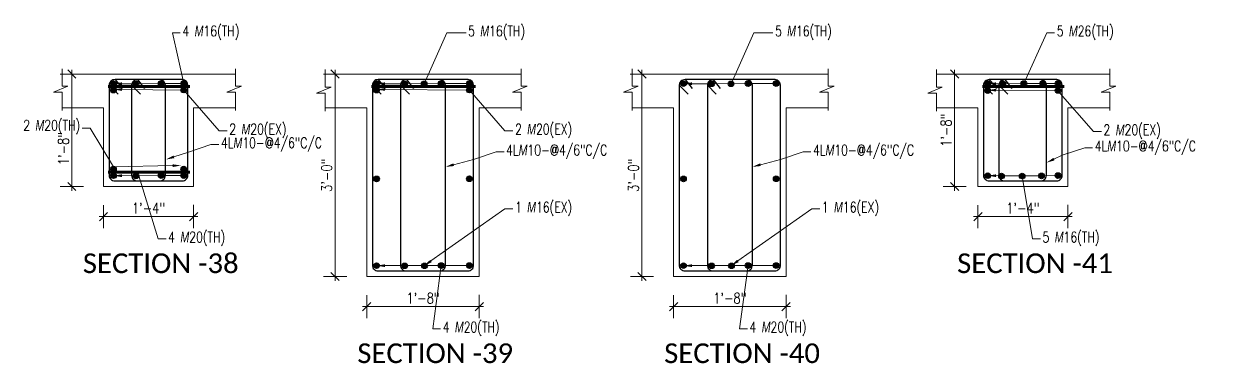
# Model space of a CAD drawing. Header units: inches. Extents: x 0 to 162649, y -36601 to -26324.
# Drawn here: x 157417.9 to 157628.6, y -36599.2 to -36538.8 of the extents above; entities that cross this region are included whole.
import ezdxf
from ezdxf import colors
from ezdxf.entities.mleader import LeaderData, LeaderLine
from ezdxf.math import Vec2, Vec3

# ---------------------------------------------------------------- set-up
doc = ezdxf.new("R2010")
doc.units = ezdxf.units.IN
doc.header["$MEASUREMENT"] = 0
for name, color, linetype, lineweight in [('Dim', 1, 'Continuous', 13), ('hatch', 252, 'Continuous', 0), ('OL_AR_Text', 140, 'Continuous', 5), ('Rein', 3, 'Continuous', 30), ('Stirrups', 191, 'Continuous', 25), ('TEXT', 7, 'Continuous', 9)]:
    doc.layers.add(name, color=color, linetype=linetype, lineweight=lineweight)
doc.styles.add('1-8 Annotative Text', font='calibri.ttf', dxfattribs={"height": 0.125})
doc.styles.add('DIM', font='simplex.shx', dxfattribs={"width": 0.75})
doc.styles.add('rmtext', font='romans.shx', dxfattribs={"width": 0.8})
doc.dimstyles.new('DIM-24', dxfattribs={"dimscale": 24, "dimtxt": 0.078125, "dimasz": 0.0625, "dimexe": 0.0625, "dimexo": 0.015625, "dimgap": 0.015625, "dimtad": 1, "dimdec": 1, "dimzin": 3, "dimdsep": 46, "dimlunit": 4, "dimtxsty": 'rmtext', "dimblk": 'OBLIQUE', "dimcen": 0.09375, "dimdle": 0.03125, "dimclrd": 1, "dimclre": 1, "dimclrt": 2, "dimadec": 0, "dimazin": 0, "dimtfac": 0.75, "dimtdec": 1, "dimtix": 1, "dimtmove": 0, "dimatfit": 3, "dimfxl": 0.0625, "dimfxlon": 1, "dimfrac": 1, "dimtolj": 1, "dimtzin": 0, "dimlwd": -1, "dimlwe": 5, "dimarcsym": 0})

# ---------------------------------------------------------------- blocks, each defined once
blk = doc.blocks.new('_Oblique')
for p, q in [((-0.49, -0.49), (0.49, 0.49)), ((0, -1.37), (0, 1.38))]:
    blk.add_line(p, q)
blk = doc.blocks.new('*D289')
at = {"layer": 'Defpoints', "color": 0, "transparency": 16777216}
for p in [(157432.08, -36567.75), (157448.08, -36567.75), (157448.08, -36573.1)]:
    blk.add_point(p, dxfattribs=at)
at = {"layer": 'Dim', "color": 1, "transparency": 16777216}
blk.add_line((157431.33, -36573.1), (157448.83, -36573.1), dxfattribs=at)
at = {"layer": 'Dim', "color": 1, "lineweight": 5, "transparency": 16777216}
for p, q in [((157432.08, -36571.6), (157432.08, -36574.6)), ((157448.08, -36571.6), (157448.08, -36574.6))]:
    blk.add_line(p, q, dxfattribs=at)
at = {"layer": 'Dim', "color": 1, "transparency": 16777216, "xscale": 1.5, "yscale": 1.5, "zscale": 1.5, "rotation": 180}
blk.add_blockref('_Oblique', (157432.08, -36573.1), dxfattribs=at)
at = {"layer": 'Dim', "color": 1, "transparency": 16777216, "xscale": 1.5, "yscale": 1.5, "zscale": 1.5}
blk.add_blockref('_Oblique', (157448.08, -36573.1), dxfattribs=at)
at = {"layer": 'Dim', "color": 2, "transparency": 16777216, "insert": (157440.08, -36571.61), "char_height": 1.875, "attachment_point": 5, "style": 'rmtext'}
blk.add_mtext('\\A1;1\'-4"', dxfattribs=at)
blk = doc.blocks.new('*D290')
at = {"layer": 'Defpoints', "color": 0, "transparency": 16777216}
for p in [(157426.45, -36547.75), (157432.08, -36547.75), (157432.08, -36567.75)]:
    blk.add_point(p, dxfattribs=at)
at = {"layer": 'Dim', "color": 1, "lineweight": 5, "transparency": 16777216}
for p, q in [((157427.95, -36547.75), (157424.95, -36547.75)), ((157427.95, -36567.75), (157424.95, -36567.75))]:
    blk.add_line(p, q, dxfattribs=at)
at = {"layer": 'Dim', "color": 1, "transparency": 16777216}
blk.add_line((157426.45, -36568.5), (157426.45, -36547), dxfattribs=at)
at = {"layer": 'Dim', "color": 1, "transparency": 16777216, "xscale": 1.5, "yscale": 1.5, "zscale": 1.5}
for p, rotation in [((157426.45, -36547.75), 90), ((157426.45, -36567.75), 270)]:
    blk.add_blockref('_Oblique', p, dxfattribs=dict(at, rotation=rotation))
at = {"layer": 'Dim', "color": 2, "transparency": 16777216, "insert": (157424.96, -36561.01), "char_height": 1.875, "attachment_point": 5, "rotation": 90, "style": 'rmtext'}
blk.add_mtext('\\A1;1\'-8"', dxfattribs=at)
blk = doc.blocks.new('*D468')
at = {"layer": 'Defpoints', "color": 0, "transparency": 16777216}
for p in [(157478.86, -36583.75), (157498.86, -36583.75), (157498.86, -36589.1)]:
    blk.add_point(p, dxfattribs=at)
at = {"layer": 'Dim', "color": 1, "lineweight": 5, "transparency": 16777216}
for p, q in [((157478.86, -36587.6), (157478.86, -36590.6)), ((157498.86, -36587.6), (157498.86, -36590.6))]:
    blk.add_line(p, q, dxfattribs=at)
at = {"layer": 'Dim', "color": 1, "transparency": 16777216}
blk.add_line((157478.11, -36589.1), (157499.61, -36589.1), dxfattribs=at)
at = {"layer": 'Dim', "color": 1, "transparency": 16777216, "xscale": 1.5, "yscale": 1.5, "zscale": 1.5, "rotation": 180}
blk.add_blockref('_Oblique', (157478.86, -36589.1), dxfattribs=at)
at = {"layer": 'Dim', "color": 1, "transparency": 16777216, "xscale": 1.5, "yscale": 1.5, "zscale": 1.5}
blk.add_blockref('_Oblique', (157498.86, -36589.1), dxfattribs=at)
at = {"layer": 'Dim', "color": 2, "transparency": 16777216, "insert": (157488.86, -36587.61), "char_height": 1.875, "attachment_point": 5, "style": 'rmtext'}
blk.add_mtext('\\A1;1\'-8"', dxfattribs=at)
blk = doc.blocks.new('*D469')
at = {"layer": 'Defpoints', "color": 0, "transparency": 16777216}
for p in [(157473.23, -36547.75), (157478.86, -36547.75), (157478.86, -36583.75)]:
    blk.add_point(p, dxfattribs=at)
at = {"layer": 'Dim', "color": 1, "lineweight": 5, "transparency": 16777216}
for p, q in [((157474.73, -36547.75), (157471.73, -36547.75)), ((157474.73, -36583.75), (157471.73, -36583.75))]:
    blk.add_line(p, q, dxfattribs=at)
at = {"layer": 'Dim', "color": 1, "transparency": 16777216}
blk.add_line((157473.23, -36584.5), (157473.23, -36547), dxfattribs=at)
at = {"layer": 'Dim', "color": 1, "transparency": 16777216, "xscale": 1.5, "yscale": 1.5, "zscale": 1.5}
for p, rotation in [((157473.23, -36547.75), 90), ((157473.23, -36583.75), 270)]:
    blk.add_blockref('_Oblique', p, dxfattribs=dict(at, rotation=rotation))
at = {"layer": 'Dim', "color": 2, "transparency": 16777216, "insert": (157471.74, -36565.75), "char_height": 1.875, "attachment_point": 5, "rotation": 90, "style": 'rmtext'}
blk.add_mtext('\\A1;3\'-0"', dxfattribs=at)
blk = doc.blocks.new('*D470')
at = {"layer": 'Defpoints', "color": 0, "transparency": 16777216}
for p in [(157533.4, -36583.75), (157553.4, -36583.75), (157553.4, -36589.1)]:
    blk.add_point(p, dxfattribs=at)
at = {"layer": 'Dim', "color": 1, "lineweight": 5, "transparency": 16777216}
for p, q in [((157533.4, -36587.6), (157533.4, -36590.6)), ((157553.4, -36587.6), (157553.4, -36590.6))]:
    blk.add_line(p, q, dxfattribs=at)
at = {"layer": 'Dim', "color": 1, "transparency": 16777216}
blk.add_line((157532.65, -36589.1), (157554.15, -36589.1), dxfattribs=at)
at = {"layer": 'Dim', "color": 1, "transparency": 16777216, "xscale": 1.5, "yscale": 1.5, "zscale": 1.5, "rotation": 180}
blk.add_blockref('_Oblique', (157533.4, -36589.1), dxfattribs=at)
at = {"layer": 'Dim', "color": 1, "transparency": 16777216, "xscale": 1.5, "yscale": 1.5, "zscale": 1.5}
blk.add_blockref('_Oblique', (157553.4, -36589.1), dxfattribs=at)
at = {"layer": 'Dim', "color": 2, "transparency": 16777216, "insert": (157543.4, -36587.61), "char_height": 1.875, "attachment_point": 5, "style": 'rmtext'}
blk.add_mtext('\\A1;1\'-8"', dxfattribs=at)
blk = doc.blocks.new('*D471')
at = {"layer": 'Defpoints', "color": 0, "transparency": 16777216}
for p in [(157527.77, -36547.75), (157533.4, -36547.75), (157533.4, -36583.75)]:
    blk.add_point(p, dxfattribs=at)
at = {"layer": 'Dim', "color": 1, "lineweight": 5, "transparency": 16777216}
for p, q in [((157529.27, -36547.75), (157526.27, -36547.75)), ((157529.27, -36583.75), (157526.27, -36583.75))]:
    blk.add_line(p, q, dxfattribs=at)
at = {"layer": 'Dim', "color": 1, "transparency": 16777216}
blk.add_line((157527.77, -36584.5), (157527.77, -36547), dxfattribs=at)
at = {"layer": 'Dim', "color": 1, "transparency": 16777216, "xscale": 1.5, "yscale": 1.5, "zscale": 1.5}
for p, rotation in [((157527.77, -36547.75), 90), ((157527.77, -36583.75), 270)]:
    blk.add_blockref('_Oblique', p, dxfattribs=dict(at, rotation=rotation))
at = {"layer": 'Dim', "color": 2, "transparency": 16777216, "insert": (157526.28, -36565.75), "char_height": 1.875, "attachment_point": 5, "rotation": 90, "style": 'rmtext'}
blk.add_mtext('\\A1;3\'-0"', dxfattribs=at)
blk = doc.blocks.new('*D472')
at = {"layer": 'Defpoints', "color": 0, "transparency": 16777216}
for p in [(157587.48, -36567.75), (157603.48, -36567.75), (157603.48, -36573.1)]:
    blk.add_point(p, dxfattribs=at)
at = {"layer": 'Dim', "color": 1, "transparency": 16777216}
blk.add_line((157586.73, -36573.1), (157604.23, -36573.1), dxfattribs=at)
at = {"layer": 'Dim', "color": 1, "lineweight": 5, "transparency": 16777216}
for p, q in [((157587.48, -36571.6), (157587.48, -36574.6)), ((157603.48, -36571.6), (157603.48, -36574.6))]:
    blk.add_line(p, q, dxfattribs=at)
at = {"layer": 'Dim', "color": 1, "transparency": 16777216, "xscale": 1.5, "yscale": 1.5, "zscale": 1.5, "rotation": 180}
blk.add_blockref('_Oblique', (157587.48, -36573.1), dxfattribs=at)
at = {"layer": 'Dim', "color": 1, "transparency": 16777216, "xscale": 1.5, "yscale": 1.5, "zscale": 1.5}
blk.add_blockref('_Oblique', (157603.48, -36573.1), dxfattribs=at)
at = {"layer": 'Dim', "color": 2, "transparency": 16777216, "insert": (157595.48, -36571.61), "char_height": 1.875, "attachment_point": 5, "style": 'rmtext'}
blk.add_mtext('\\A1;1\'-4"', dxfattribs=at)
blk = doc.blocks.new('*D473')
at = {"layer": 'Defpoints', "color": 0, "transparency": 16777216}
for p in [(157583.34, -36547.75), (157587.48, -36547.75), (157587.48, -36567.75)]:
    blk.add_point(p, dxfattribs=at)
at = {"layer": 'Dim', "color": 1, "lineweight": 5, "transparency": 16777216}
for p, q in [((157584.84, -36547.75), (157581.84, -36547.75)), ((157584.84, -36567.75), (157581.84, -36567.75))]:
    blk.add_line(p, q, dxfattribs=at)
at = {"layer": 'Dim', "color": 1, "transparency": 16777216}
blk.add_line((157583.34, -36568.5), (157583.34, -36547), dxfattribs=at)
at = {"layer": 'Dim', "color": 1, "transparency": 16777216, "xscale": 1.5, "yscale": 1.5, "zscale": 1.5}
for p, rotation in [((157583.34, -36547.75), 90), ((157583.34, -36567.75), 270)]:
    blk.add_blockref('_Oblique', p, dxfattribs=dict(at, rotation=rotation))
at = {"layer": 'Dim', "color": 2, "transparency": 16777216, "insert": (157581.84, -36557.75), "char_height": 1.875, "attachment_point": 5, "rotation": 90, "style": 'rmtext'}
blk.add_mtext('\\A1;1\'-8"', dxfattribs=at)

msp = doc.modelspace()

# ---------------------------------------------------------------- hatches: boundary and pattern name
at = {"layer": 'Rein'}
h = msp.add_hatch(color=256, dxfattribs=at)
h.dxf.hatch_style = 1
h.paths.add_polyline_path([(157434.34, -36549.47, 1), (157433.34, -36549.47, 1)])
h = msp.add_hatch(color=256, dxfattribs=at)
h.dxf.hatch_style = 1
h.paths.add_polyline_path([(157434.34, -36550.62, 1), (157433.34, -36550.62, 1)])
h = msp.add_hatch(color=256, dxfattribs=at)
h.dxf.hatch_style = 1
h.paths.add_polyline_path([(157438.34, -36549.5, 1), (157437.34, -36549.5, 1)])
h = msp.add_hatch(color=256, dxfattribs=at)
h.dxf.hatch_style = 1
h.paths.add_polyline_path([(157442.83, -36549.45, 1), (157441.83, -36549.45, 1)])
h = msp.add_hatch(color=256, dxfattribs=at)
h.dxf.hatch_style = 1
h.paths.add_polyline_path([(157446.83, -36549.45, 1), (157445.83, -36549.45, 1)])
h = msp.add_hatch(color=256, dxfattribs=at)
h.dxf.hatch_style = 1
h.paths.add_polyline_path([(157446.83, -36550.6, 1), (157445.83, -36550.6, 1)])
h = msp.add_hatch(color=256, dxfattribs=at)
h.dxf.hatch_style = 1
h.paths.add_polyline_path([(157481.11, -36549.47, 1), (157480.11, -36549.47, 1)])
h = msp.add_hatch(color=256, dxfattribs=at)
h.dxf.hatch_style = 1
h.paths.add_polyline_path([(157481.11, -36550.62, 1), (157480.11, -36550.62, 1)])
h = msp.add_hatch(color=256, dxfattribs=at)
h.dxf.hatch_style = 1
h.paths.add_polyline_path([(157486.11, -36549.5, 1), (157485.11, -36549.5, 1)])
h = msp.add_hatch(color=256, dxfattribs=at)
h.dxf.hatch_style = 1
h.paths.add_polyline_path([(157489.57, -36549.5, 1), (157488.57, -36549.5, 1)])
h = msp.add_hatch(color=256, dxfattribs=at)
h.dxf.hatch_style = 1
h.paths.add_polyline_path([(157492.6, -36549.45, 1), (157491.6, -36549.45, 1)])
h = msp.add_hatch(color=256, dxfattribs=at)
h.dxf.hatch_style = 1
h.paths.add_polyline_path([(157497.6, -36549.45, 1), (157496.6, -36549.45, 1)])
h = msp.add_hatch(color=256, dxfattribs=at)
h.dxf.hatch_style = 1
h.paths.add_polyline_path([(157497.6, -36550.6, 1), (157496.6, -36550.6, 1)])
h = msp.add_hatch(color=256, dxfattribs=at)
h.dxf.hatch_style = 1
h.paths.add_polyline_path([(157535.65, -36549.47, 1), (157534.65, -36549.47, 1)])
h = msp.add_hatch(color=256, dxfattribs=at)
h.dxf.hatch_style = 1
h.paths.add_polyline_path([(157540.65, -36549.5, 1), (157539.65, -36549.5, 1)])
h = msp.add_hatch(color=256, dxfattribs=at)
h.dxf.hatch_style = 1
h.paths.add_polyline_path([(157544.11, -36549.5, 1), (157543.11, -36549.5, 1)])
h = msp.add_hatch(color=256, dxfattribs=at)
h.dxf.hatch_style = 1
h.paths.add_polyline_path([(157547.14, -36549.45, 1), (157546.14, -36549.45, 1)])
h = msp.add_hatch(color=256, dxfattribs=at)
h.dxf.hatch_style = 1
h.paths.add_polyline_path([(157552.14, -36549.45, 1), (157551.14, -36549.45, 1)])
h = msp.add_hatch(color=256, dxfattribs=at)
h.dxf.hatch_style = 1
h.paths.add_polyline_path([(157589.73, -36549.47, 1), (157588.73, -36549.47, 1)])
h = msp.add_hatch(color=256, dxfattribs=at)
h.dxf.hatch_style = 1
h.paths.add_polyline_path([(157589.73, -36550.69, 1), (157588.73, -36550.69, 1)])
h = msp.add_hatch(color=256, dxfattribs=at)
h.dxf.hatch_style = 1
h.paths.add_polyline_path([(157592.4, -36549.47, 1), (157591.4, -36549.47, 1)])
h = msp.add_hatch(color=256, dxfattribs=at)
h.dxf.hatch_style = 1
h.paths.add_polyline_path([(157596.16, -36549.45, 1), (157595.16, -36549.45, 1)])
h = msp.add_hatch(color=256, dxfattribs=at)
h.dxf.hatch_style = 1
h.paths.add_polyline_path([(157599.51, -36549.45, 1), (157598.51, -36549.45, 1)])
h = msp.add_hatch(color=256, dxfattribs=at)
h.dxf.hatch_style = 1
h.paths.add_polyline_path([(157602.22, -36549.45, 1), (157601.22, -36549.45, 1)])
h = msp.add_hatch(color=256, dxfattribs=at)
h.dxf.hatch_style = 1
h.paths.add_polyline_path([(157602.22, -36550.67, 1), (157601.22, -36550.67, 1)])
h = msp.add_hatch(color=256, dxfattribs=at)
h.dxf.hatch_style = 1
h.paths.add_polyline_path([(157434.34, -36564.68, 1), (157433.34, -36564.68, 1)])
h = msp.add_hatch(color=256, dxfattribs=at)
h.dxf.hatch_style = 1
h.paths.add_polyline_path([(157446.83, -36564.66, 1), (157445.83, -36564.66, 1)])
h = msp.add_hatch(color=256, dxfattribs=at)
h.dxf.hatch_style = 1
h.paths.add_polyline_path([(157434.34, -36565.83, 1), (157433.34, -36565.83, 1)])
h = msp.add_hatch(color=256, dxfattribs=at)
h.dxf.hatch_style = 1
h.paths.add_polyline_path([(157438.34, -36565.86, 1), (157437.34, -36565.86, 1)])
h = msp.add_hatch(color=256, dxfattribs=at)
h.dxf.hatch_style = 1
h.paths.add_polyline_path([(157442.83, -36565.81, 1), (157441.83, -36565.81, 1)])
h = msp.add_hatch(color=256, dxfattribs=at)
h.dxf.hatch_style = 1
h.paths.add_polyline_path([(157446.83, -36565.81, 1), (157445.83, -36565.81, 1)])
h = msp.add_hatch(color=256, dxfattribs=at)
h.dxf.hatch_style = 1
h.paths.add_polyline_path([(157481.11, -36566.4, 1), (157480.11, -36566.4, 1)])
h = msp.add_hatch(color=256, dxfattribs=at)
h.dxf.hatch_style = 1
h.paths.add_polyline_path([(157497.6, -36566.38, 1), (157496.6, -36566.38, 1)])
h = msp.add_hatch(color=256, dxfattribs=at)
h.dxf.hatch_style = 1
h.paths.add_polyline_path([(157535.65, -36566.4, 1), (157534.65, -36566.4, 1)])
h = msp.add_hatch(color=256, dxfattribs=at)
h.dxf.hatch_style = 1
h.paths.add_polyline_path([(157552.14, -36566.38, 1), (157551.14, -36566.38, 1)])
h = msp.add_hatch(color=256, dxfattribs=at)
h.dxf.hatch_style = 1
h.paths.add_polyline_path([(157589.73, -36565.83, 1), (157588.73, -36565.83, 1)])
h = msp.add_hatch(color=256, dxfattribs=at)
h.dxf.hatch_style = 1
h.paths.add_polyline_path([(157592.18, -36565.89, 1), (157591.18, -36565.89, 1)])
h = msp.add_hatch(color=256, dxfattribs=at)
h.dxf.hatch_style = 1
h.paths.add_polyline_path([(157595.85, -36565.89, 1), (157594.85, -36565.89, 1)])
h = msp.add_hatch(color=256, dxfattribs=at)
h.dxf.hatch_style = 1
h.paths.add_polyline_path([(157599.28, -36565.86, 1), (157598.28, -36565.86, 1)])
h = msp.add_hatch(color=256, dxfattribs=at)
h.dxf.hatch_style = 1
h.paths.add_polyline_path([(157602.22, -36565.81, 1), (157601.22, -36565.81, 1)])
h = msp.add_hatch(color=256, dxfattribs=at)
h.dxf.hatch_style = 1
h.paths.add_polyline_path([(157481.11, -36581.83, 1), (157480.11, -36581.83, 1)])
h = msp.add_hatch(color=256, dxfattribs=at)
h.dxf.hatch_style = 1
h.paths.add_polyline_path([(157486.11, -36581.86, 1), (157485.11, -36581.86, 1)])
h = msp.add_hatch(color=256, dxfattribs=at)
h.dxf.hatch_style = 1
h.paths.add_polyline_path([(157489.64, -36581.86, 1), (157488.64, -36581.86, 1)])
h = msp.add_hatch(color=256, dxfattribs=at)
h.dxf.hatch_style = 1
h.paths.add_polyline_path([(157492.6, -36581.81, 1), (157491.6, -36581.81, 1)])
h = msp.add_hatch(color=256, dxfattribs=at)
h.dxf.hatch_style = 1
h.paths.add_polyline_path([(157497.6, -36581.81, 1), (157496.6, -36581.81, 1)])
h = msp.add_hatch(color=256, dxfattribs=at)
h.dxf.hatch_style = 1
h.paths.add_polyline_path([(157535.65, -36581.83, 1), (157534.65, -36581.83, 1)])
h = msp.add_hatch(color=256, dxfattribs=at)
h.dxf.hatch_style = 1
h.paths.add_polyline_path([(157540.65, -36581.86, 1), (157539.65, -36581.86, 1)])
h = msp.add_hatch(color=256, dxfattribs=at)
h.dxf.hatch_style = 1
h.paths.add_polyline_path([(157544.18, -36581.86, 1), (157543.18, -36581.86, 1)])
h = msp.add_hatch(color=256, dxfattribs=at)
h.dxf.hatch_style = 1
h.paths.add_polyline_path([(157547.14, -36581.81, 1), (157546.14, -36581.81, 1)])
h = msp.add_hatch(color=256, dxfattribs=at)
h.dxf.hatch_style = 1
h.paths.add_polyline_path([(157552.14, -36581.81, 1), (157551.14, -36581.81, 1)])

# ---------------------------------------------------------------- linework, layer by layer
at = {"layer": 'Dim', "lineweight": 60}
for p, q in [((157432.9, -36550), (157447.4, -36550)), ((157479.68, -36550), (157498.18, -36550)), ((157588.29, -36550), (157602.79, -36550)), ((157432.9, -36565.2), (157447.4, -36565.2))]:
    msp.add_line(p, q, dxfattribs=at)
at = {"layer": 'hatch'}
for p, q in [((157424.71, -36546.81), (157424.71, -36549.94)), ((157424.71, -36547.75), (157455.55, -36547.75)), ((157455.55, -36546.81), (157455.55, -36549.94)), ((157471.49, -36546.95), (157471.49, -36550.08)), ((157471.49, -36547.75), (157506.33, -36547.75)), ((157506.33, -36546.81), (157506.33, -36549.94)), ((157526.02, -36546.81), (157526.02, -36549.94)), ((157526.02, -36547.75), (157560.87, -36547.75)), ((157560.87, -36546.81), (157560.87, -36549.94)), ((157580.1, -36546.95), (157580.1, -36550.08)), ((157580.1, -36547.75), (157610.94, -36547.75)), ((157610.94, -36546.81), (157610.94, -36549.94)), ((157425.76, -36549.94), (157423.16, -36551)), ((157425.76, -36549.94), (157423.16, -36551)), ((157424.71, -36549.94), (157425.76, -36549.94)), ((157456.61, -36549.94), (157454.01, -36551)), ((157455.55, -36549.94), (157456.61, -36549.94)), ((157472.54, -36550.08), (157469.94, -36551.14)), ((157471.49, -36550.08), (157472.54, -36550.08)), ((157507.39, -36549.94), (157504.79, -36551)), ((157506.33, -36549.94), (157507.39, -36549.94)), ((157527.08, -36549.94), (157524.48, -36551)), ((157527.08, -36549.94), (157524.48, -36551)), ((157526.02, -36549.94), (157527.08, -36549.94)), ((157561.92, -36549.94), (157559.32, -36551)), ((157560.87, -36549.94), (157561.92, -36549.94)), ((157581.16, -36550.08), (157578.56, -36551.14)), ((157580.1, -36550.08), (157581.16, -36550.08)), ((157612, -36549.94), (157609.4, -36551)), ((157610.94, -36549.94), (157612, -36549.94)), ((157423.16, -36551), (157424.71, -36551)), ((157424.71, -36551), (157424.71, -36554.24)), ((157454.01, -36551), (157455.55, -36551)), ((157455.55, -36551), (157455.55, -36554.24)), ((157469.94, -36551.14), (157471.49, -36551.14)), ((157471.49, -36551.14), (157471.49, -36554.38)), ((157504.79, -36551), (157506.33, -36551)), ((157506.33, -36551), (157506.33, -36554.24)), ((157524.48, -36551), (157526.02, -36551)), ((157526.02, -36551), (157526.02, -36554.24)), ((157559.32, -36551), (157560.87, -36551)), ((157560.87, -36551), (157560.87, -36554.24)), ((157578.56, -36551.14), (157580.1, -36551.14)), ((157580.1, -36551.14), (157580.1, -36554.38)), ((157609.4, -36551), (157610.94, -36551)), ((157610.94, -36551), (157610.94, -36554.24)), ((157424.71, -36553.75), (157432.08, -36553.75)), ((157432.08, -36553.75), (157432.08, -36567.75)), ((157448.08, -36553.75), (157448.08, -36567.75)), ((157448.08, -36553.75), (157455.55, -36553.75)), ((157471.49, -36553.75), (157478.86, -36553.75)), ((157478.86, -36553.75), (157478.86, -36583.75)), ((157498.86, -36553.75), (157498.86, -36583.75)), ((157498.86, -36553.75), (157506.33, -36553.75)), ((157526.02, -36553.75), (157533.4, -36553.75)), ((157533.4, -36553.75), (157533.4, -36583.75)), ((157553.4, -36553.75), (157553.4, -36583.75)), ((157553.4, -36553.75), (157560.87, -36553.75)), ((157580.1, -36553.75), (157587.48, -36553.75)), ((157587.48, -36553.75), (157587.48, -36567.75)), ((157603.48, -36553.75), (157603.48, -36567.75)), ((157603.48, -36553.75), (157610.94, -36553.75)), ((157432.08, -36567.75), (157448.08, -36567.75)), ((157587.48, -36567.75), (157603.48, -36567.75)), ((157478.86, -36583.75), (157498.86, -36583.75)), ((157533.4, -36583.75), (157553.4, -36583.75))]:
    msp.add_line(p, q, dxfattribs=at)
at = {"layer": 'Rein'}
for centre in [(157433.84, -36549.47), (157433.84, -36550.62), (157437.84, -36549.5), (157442.33, -36549.45), (157446.33, -36549.45), (157446.33, -36550.6), (157480.61, -36549.47), (157480.61, -36550.62), (157485.61, -36549.5), (157489.07, -36549.5), (157492.1, -36549.45), (157497.1, -36549.45), (157497.1, -36550.6), (157535.15, -36549.47), (157540.15, -36549.5), (157543.61, -36549.5), (157546.64, -36549.45), (157551.64, -36549.45), (157589.23, -36549.47), (157589.23, -36550.69), (157591.9, -36549.47), (157595.66, -36549.45), (157599.01, -36549.45), (157601.72, -36549.45), (157601.72, -36550.67), (157433.84, -36564.68), (157446.33, -36564.66), (157433.84, -36565.83), (157437.84, -36565.86), (157442.33, -36565.81), (157446.33, -36565.81), (157480.61, -36566.4), (157497.1, -36566.38), (157535.15, -36566.4), (157551.64, -36566.38), (157589.23, -36565.83), (157591.68, -36565.89), (157595.35, -36565.89), (157598.78, -36565.86), (157601.72, -36565.81), (157480.61, -36581.83), (157485.61, -36581.86), (157489.14, -36581.86), (157492.1, -36581.81), (157497.1, -36581.81), (157535.15, -36581.83), (157540.15, -36581.86), (157543.68, -36581.86), (157546.64, -36581.81), (157551.64, -36581.81)]:
    msp.add_circle(centre, 0.5, dxfattribs=at)
at = {"layer": 'Stirrups', "lineweight": 30}
for p, q in [((157433.08, -36549.75), (157434.66, -36551.31)), ((157434.12, -36548.75), (157435.38, -36550.32)), ((157437.08, -36549.75), (157438.66, -36551.31)), ((157438.12, -36548.75), (157439.38, -36550.32)), ((157479.86, -36549.75), (157481.44, -36551.31)), ((157480.9, -36548.75), (157482.16, -36550.32)), ((157484.86, -36549.75), (157486.44, -36551.31)), ((157485.9, -36548.75), (157487.16, -36550.32)), ((157534.4, -36549.75), (157535.98, -36551.31)), ((157535.43, -36548.75), (157536.7, -36550.32)), ((157539.4, -36549.75), (157540.98, -36551.31)), ((157540.43, -36548.75), (157541.7, -36550.32)), ((157588.48, -36549.75), (157590.05, -36551.31)), ((157589.51, -36548.75), (157590.77, -36550.32)), ((157591.22, -36549.75), (157592.79, -36551.31)), ((157592.25, -36548.75), (157593.51, -36550.32))]:
    msp.add_line(p, q, dxfattribs=at)
for points in [[(157434.08, -36566.75), (157446.08, -36566.75, 0.414214), (157447.08, -36565.75), (157447.08, -36549.75, 0.404381), (157446.12, -36548.75), (157434.12, -36548.75, 0.424115), (157433.08, -36549.75), (157433.08, -36565.75, 0.414214)], [(157438.08, -36566.75), (157442.08, -36566.75, 0.414214), (157443.08, -36565.75), (157443.08, -36549.75, 0.404381), (157442.12, -36548.75), (157438.12, -36548.75, 0.424115), (157437.08, -36549.75), (157437.08, -36565.75, 0.414214)], [(157480.86, -36582.75), (157496.86, -36582.75, 0.414214), (157497.86, -36581.75), (157497.86, -36549.75, 0.404381), (157496.9, -36548.75), (157480.9, -36548.75, 0.424115), (157479.86, -36549.75), (157479.86, -36581.75, 0.414214)], [(157485.86, -36582.75), (157491.86, -36582.75, 0.414214), (157492.86, -36581.75), (157492.86, -36549.75, 0.404381), (157491.9, -36548.75), (157485.9, -36548.75, 0.424115), (157484.86, -36549.75), (157484.86, -36581.75, 0.414214)], [(157535.4, -36582.75), (157551.4, -36582.75, 0.414214), (157552.4, -36581.75), (157552.4, -36549.75, 0.404381), (157551.43, -36548.75), (157535.43, -36548.75, 0.424115), (157534.4, -36549.75), (157534.4, -36581.75, 0.414214)], [(157540.4, -36582.75), (157546.4, -36582.75, 0.414214), (157547.4, -36581.75), (157547.4, -36549.75, 0.404381), (157546.43, -36548.75), (157540.43, -36548.75, 0.424115), (157539.4, -36549.75), (157539.4, -36581.75, 0.414214)], [(157589.48, -36566.75), (157601.48, -36566.75, 0.414214), (157602.48, -36565.75), (157602.48, -36549.75, 0.404381), (157601.51, -36548.75), (157589.51, -36548.75, 0.424115), (157588.48, -36549.75), (157588.48, -36565.75, 0.414214)], [(157592.22, -36566.75), (157598.65, -36566.75, 0.414214), (157599.65, -36565.75), (157599.65, -36549.75, 0.404381), (157598.68, -36548.75), (157592.25, -36548.75, 0.424115), (157591.22, -36549.75), (157591.22, -36565.75, 0.414214)]]:
    msp.add_lwpolyline(points, format="xyb", close=True, dxfattribs=at)

# ---------------------------------------------------------------- texts
at = {"layer": 'OL_AR_Text', "char_height": 3.5, "width": 2.6734445e-317, "attachment_point": 1, "style": '1-8 Annotative Text'}
for s, insert in [('SECTION -38', (157428.41, -36579.65)), ('SECTION -41', (157583.8, -36579.65)), ('SECTION -39', (157477.19, -36595.65)), ('SECTION -40', (157531.73, -36595.65))]:
    msp.add_mtext(s, dxfattribs=dict(at, insert=insert))

# ---------------------------------------------------------------- dimensions: what is measured, and where the dimension line sits
at = {"layer": 'Dim'}
for base, p1, p2, picture, middle in [((157426.45, -36547.75), (157432.08, -36567.75), (157432.08, -36547.75), '*D290', (157426.45, -36561.01)), ((157473.23, -36547.75), (157478.86, -36583.75), (157478.86, -36547.75), '*D469', (157473.23, -36565.75)), ((157527.77, -36547.75), (157533.4, -36583.75), (157533.4, -36547.75), '*D471', (157527.77, -36565.75))]:
    dim = msp.add_linear_dim(base=base, p1=p1, p2=p2, angle=90, dimstyle='DIM-24', dxfattribs=at)
    dim.commit()
    dim.dimension.update_dxf_attribs({"geometry": picture, "text_midpoint": middle, "dimtype": 160})
dim = msp.add_linear_dim(base=(157583.34, -36547.75), p1=(157587.48, -36567.75), p2=(157587.48, -36547.75), angle=90, dimstyle='DIM-24', dxfattribs=at)
dim.commit()
dim.dimension.update_dxf_attribs({"geometry": '*D473', "text_midpoint": (157581.84, -36557.75)})
for base, p1, p2, picture, middle in [((157448.08, -36573.1), (157432.08, -36567.75), (157448.08, -36567.75), '*D289', (157440.08, -36571.61)), ((157603.48, -36573.1), (157587.48, -36567.75), (157603.48, -36567.75), '*D472', (157595.48, -36571.61)), ((157498.86, -36589.1), (157478.86, -36583.75), (157498.86, -36583.75), '*D468', (157488.86, -36587.61)), ((157553.4, -36589.1), (157533.4, -36583.75), (157553.4, -36583.75), '*D470', (157543.4, -36587.61))]:
    dim = msp.add_linear_dim(base=base, p1=p1, p2=p2, dimstyle='DIM-24', dxfattribs=at)
    dim.commit()
    dim.dimension.update_dxf_attribs({"geometry": picture, "text_midpoint": middle})

# ---------------------------------------------------------------- leaders
at = {"layer": 'TEXT'}
ml = msp.add_multileader_mtext('Standard', dxfattribs=at)
ml.set_content('4 {\\Fgothici|c0;M}16(TH) ', color=256, style='DIM')
ml.set_leader_properties(color=1, linetype='ByLayer', lineweight=9)
ml.build(insert=Vec2(0, 0))
ml.multileader.update_dxf_attribs({"text_right_attachment_type": 2, "dogleg_length": 0.25, "arrow_head_size": 1.5, "scale": 32})
ctx = ml.context
ctx.base_point, ctx.scale, ctx.char_height, ctx.arrow_head_size, ctx.landing_gap_size, ctx.plane_origin = Vec3(157445.73, -36540.41), 32, 1.875, 1.5, 0.375, Vec3(157456.83, -36548.51)
ctx.right_attachment = 2
notes = []
notes.append((ctx, [(0, (1, 1, 0), (157444.33, -36540.41), (1, 0), 1.4, [(3, [(157433.84, -36549.47), (157437.84, -36549.5), (157442.33, -36549.45), (157446.33, -36549.45)], 0, [])])]))
ctx.mtext.insert, ctx.mtext.flow_direction = Vec3(157446.11, -36539.16), 5
ml = msp.add_multileader_mtext('Standard', dxfattribs=at)
ml.set_content('5 {\\Fgothici|c0;M}16(TH) ', color=256, style='DIM')
ml.set_leader_properties(color=1, linetype='ByLayer', lineweight=9)
ml.build(insert=Vec2(0, 0))
ml.multileader.update_dxf_attribs({"text_right_attachment_type": 2, "dogleg_length": 0.25, "arrow_head_size": 1.5, "scale": 32})
ctx = ml.context
ctx.base_point, ctx.scale, ctx.char_height, ctx.arrow_head_size, ctx.landing_gap_size, ctx.plane_origin = Vec3(157496.51, -36540.41), 32, 1.875, 1.5, 0.375, Vec3(157505.61, -36548.51)
ctx.right_attachment = 2
notes.append((ctx, [(0, (1, 1, 0), (157493.11, -36540.41), (1, 0), 3.4, [(4, [(157480.61, -36549.47), (157485.61, -36549.5), (157492.1, -36549.45), (157497.1, -36549.45), (157489.07, -36549.5)], 0, [])])]))
ctx.mtext.insert, ctx.mtext.flow_direction = Vec3(157496.88, -36539.16), 5
ml = msp.add_multileader_mtext('Standard', dxfattribs=at)
ml.set_content('5 {\\Fgothici|c0;M}16(TH) ', color=256, style='DIM')
ml.set_leader_properties(color=1, linetype='ByLayer', lineweight=9)
ml.build(insert=Vec2(0, 0))
ml.multileader.update_dxf_attribs({"text_right_attachment_type": 2, "dogleg_length": 0.25, "arrow_head_size": 1.5, "scale": 32})
ctx = ml.context
ctx.base_point, ctx.scale, ctx.char_height, ctx.arrow_head_size, ctx.landing_gap_size, ctx.plane_origin = Vec3(157551.05, -36540.41), 32, 1.875, 1.5, 0.375, Vec3(157560.15, -36548.51)
ctx.right_attachment = 2
notes.append((ctx, [(0, (1, 1, 0), (157547.64, -36540.41), (1, 0), 3.4, [(4, [(157535.15, -36549.47), (157540.15, -36549.5), (157546.64, -36549.45), (157551.64, -36549.45), (157543.61, -36549.5)], 0, [])])]))
ctx.mtext.insert, ctx.mtext.flow_direction = Vec3(157551.42, -36539.16), 5
ml = msp.add_multileader_mtext('Standard', dxfattribs=at)
ml.set_content('5 {\\Fgothici|c0;M}26(TH) ', color=256, style='DIM')
ml.set_leader_properties(color=1, linetype='ByLayer', lineweight=9)
ml.build(insert=Vec2(0, 0))
ml.multileader.update_dxf_attribs({"text_right_attachment_type": 2, "dogleg_length": 0.25, "arrow_head_size": 1.5, "scale": 32})
ctx = ml.context
ctx.base_point, ctx.scale, ctx.char_height, ctx.arrow_head_size, ctx.landing_gap_size, ctx.plane_origin = Vec3(157601.12, -36540.41), 32, 1.875, 1.5, 0.375, Vec3(157612.22, -36548.51)
ctx.right_attachment = 2
notes.append((ctx, [(0, (1, 1, 0), (157599.72, -36540.41), (1, 0), 1.4, [(4, [(157589.23, -36549.47), (157591.9, -36549.47), (157599.01, -36549.45), (157601.72, -36549.45), (157595.66, -36549.45)], 0, [])])]))
ctx.mtext.insert, ctx.mtext.flow_direction = Vec3(157601.5, -36539.16), 5
ml = msp.add_multileader_mtext('Standard', dxfattribs=at)
ml.set_content('2 {\\Fgothici|c0;M}20(EX) ', color=256, style='DIM')
ml.set_leader_properties(color=1, linetype='ByLayer', lineweight=9)
ml.build(insert=Vec2(0, 0))
ml.multileader.update_dxf_attribs({"text_right_attachment_type": 2, "dogleg_length": 0.25, "arrow_head_size": 1.5, "scale": 32})
ctx = ml.context
ctx.base_point, ctx.scale, ctx.char_height, ctx.arrow_head_size, ctx.landing_gap_size, ctx.plane_origin = Vec3(157454.06, -36557.87), 32, 1.875, 1.5, 0.375, Vec3(157454.87, -36555.82)
ctx.right_attachment = 2
notes.append((ctx, [(0, (1, 1, 0), (157452.65, -36557.87), (1, 0), 1.4, [(3, [(157433.84, -36550.49), (157446.33, -36550.6)], 0, [])])]))
ctx.mtext.insert, ctx.mtext.flow_direction = Vec3(157454.43, -36556.62), 5
ml = msp.add_multileader_mtext('Standard', dxfattribs=at)
ml.set_content('2 {\\Fgothici|c0;M}20(EX) ', color=256, style='DIM')
ml.set_leader_properties(color=1, linetype='ByLayer', lineweight=9)
ml.build(insert=Vec2(0, 0))
ml.multileader.update_dxf_attribs({"text_right_attachment_type": 2, "dogleg_length": 0.25, "arrow_head_size": 1.5, "scale": 32})
ctx = ml.context
ctx.base_point, ctx.scale, ctx.char_height, ctx.arrow_head_size, ctx.landing_gap_size, ctx.plane_origin = Vec3(157504.84, -36557.87), 32, 1.875, 1.5, 0.375, Vec3(157503.65, -36555.82)
ctx.right_attachment = 2
notes.append((ctx, [(0, (1, 1, 0), (157503.43, -36557.87), (1, 0), 1.4, [(3, [(157480.61, -36550.49), (157497.1, -36550.6)], 0, [])])]))
ctx.mtext.insert, ctx.mtext.flow_direction = Vec3(157505.21, -36556.62), 5
ml = msp.add_multileader_mtext('Standard', dxfattribs=at)
ml.set_content('2 {\\Fgothici|c0;M}20(EX) ', color=256, style='DIM')
ml.set_leader_properties(color=1, linetype='ByLayer', lineweight=9)
ml.build(insert=Vec2(0, 0))
ml.multileader.update_dxf_attribs({"text_right_attachment_type": 2, "dogleg_length": 0.25, "arrow_head_size": 1.5, "scale": 32})
ctx = ml.context
ctx.base_point, ctx.scale, ctx.char_height, ctx.arrow_head_size, ctx.landing_gap_size, ctx.plane_origin = Vec3(157609.45, -36558), 32, 1.875, 1.5, 0.375, Vec3(157610.26, -36555.95)
ctx.right_attachment = 2
notes.append((ctx, [(0, (1, 1, 0), (157608.05, -36558), (1, 0), 1.4, [(3, [(157589.23, -36550.62), (157601.72, -36550.73)], 0, [])])]))
ctx.mtext.insert, ctx.mtext.flow_direction = Vec3(157609.82, -36556.75), 5
ml = msp.add_multileader_mtext('Standard', dxfattribs=at)
ml.set_content('2 {\\Fgothici|c0;M}20(TH) ', color=256, style='DIM')
ml.set_leader_properties(color=1, linetype='ByLayer', lineweight=9)
ml.build(insert=Vec2(0, 0))
ml.multileader.update_dxf_attribs({"text_right_attachment_type": 2, "dogleg_length": 0.25, "arrow_head_size": 1.5, "scale": 32})
ctx = ml.context
ctx.base_point, ctx.scale, ctx.char_height, ctx.arrow_head_size, ctx.landing_gap_size, ctx.plane_origin = Vec3(157416.44, -36557.19), 32, 1.875, 1.5, 0.375, Vec3(157456.82, -36563.27)
ctx.right_attachment, ctx.text_align_type = 2, 2
notes.append((ctx, [(1, (1, 1, 0), (157429.71, -36557.37), (-1, 0), 1.4, [(3, [(157445.85, -36564.02), (157433.83, -36564.23)], 0, [])])]))
ctx.mtext.insert, ctx.mtext.alignment, ctx.mtext.flow_direction = Vec3(157427.94, -36555.94), 3, 5
ml = msp.add_multileader_mtext('Standard', dxfattribs=at)
ml.set_content('4L{\\Fgothici|c0;M}10-@4/6"C/C ', color=256, style='DIM')
ml.set_leader_properties(color=1, linetype='ByLayer', lineweight=9)
ml.build(insert=Vec2(0, 0))
ml.multileader.update_dxf_attribs({"text_right_attachment_type": 2, "dogleg_length": 0.25, "arrow_head_size": 1.5, "scale": 32})
ctx = ml.context
ctx.base_point, ctx.scale, ctx.char_height, ctx.arrow_head_size, ctx.landing_gap_size, ctx.plane_origin = Vec3(157452.57, -36560.29), 32, 1.875, 1.5, 0.375, Vec3(157463.11, -36570.04)
ctx.right_attachment = 2
notes.append((ctx, [(0, (1, 1, 0), (157451.17, -36560.29), (1, 0), 1.4, [(1, [(157443.17, -36562.95), (157447.17, -36561.62)], 0, [])])]))
ctx.mtext.insert, ctx.mtext.flow_direction = Vec3(157452.95, -36559.04), 5
ml = msp.add_multileader_mtext('Standard', dxfattribs=at)
ml.set_content('4L{\\Fgothici|c0;M}10-@4/6"C/C ', color=256, style='DIM')
ml.set_leader_properties(color=1, linetype='ByLayer', lineweight=9)
ml.build(insert=Vec2(0, 0))
ml.multileader.update_dxf_attribs({"text_right_attachment_type": 2, "dogleg_length": 0.25, "arrow_head_size": 1.5, "scale": 32})
ctx = ml.context
ctx.base_point, ctx.scale, ctx.char_height, ctx.arrow_head_size, ctx.landing_gap_size, ctx.plane_origin = Vec3(157503.27, -36561.59), 32, 1.875, 1.5, 0.375, Vec3(157511.8, -36571.35)
ctx.right_attachment = 2
notes.append((ctx, [(0, (1, 1, 0), (157501.86, -36561.59), (1, 0), 1.4, [(1, [(157492.86, -36564.26), (157497.86, -36562.93)], 0, [])])]))
ctx.mtext.insert, ctx.mtext.flow_direction = Vec3(157503.64, -36560.34), 5
ml = msp.add_multileader_mtext('Standard', dxfattribs=at)
ml.set_content('4L{\\Fgothici|c0;M}10-@4/6"C/C ', color=256, style='DIM')
ml.set_leader_properties(color=1, linetype='ByLayer', lineweight=9)
ml.build(insert=Vec2(0, 0))
ml.multileader.update_dxf_attribs({"text_right_attachment_type": 2, "dogleg_length": 0.25, "arrow_head_size": 1.5, "scale": 32})
ctx = ml.context
ctx.base_point, ctx.scale, ctx.char_height, ctx.arrow_head_size, ctx.landing_gap_size, ctx.plane_origin = Vec3(157557.8, -36561.59), 32, 1.875, 1.5, 0.375, Vec3(157566.34, -36571.35)
ctx.right_attachment = 2
notes.append((ctx, [(0, (1, 1, 0), (157556.4, -36561.59), (1, 0), 1.4, [(1, [(157547.4, -36564.26), (157552.4, -36562.93)], 0, [])])]))
ctx.mtext.insert, ctx.mtext.flow_direction = Vec3(157558.18, -36560.34), 5
ml = msp.add_multileader_mtext('Standard', dxfattribs=at)
ml.set_content('4L{\\Fgothici|c0;M}10-@4/6"C/C ', color=256, style='DIM')
ml.set_leader_properties(color=1, linetype='ByLayer', lineweight=9)
ml.build(insert=Vec2(0, 0))
ml.multileader.update_dxf_attribs({"text_right_attachment_type": 2, "dogleg_length": 0.25, "arrow_head_size": 1.5, "scale": 32})
ctx = ml.context
ctx.base_point, ctx.scale, ctx.char_height, ctx.arrow_head_size, ctx.landing_gap_size, ctx.plane_origin = Vec3(157607.88, -36560.86), 32, 1.875, 1.5, 0.375, Vec3(157618.42, -36570.61)
ctx.right_attachment = 2
notes.append((ctx, [(0, (1, 1, 0), (157606.48, -36560.86), (1, 0), 1.4, [(1, [(157599.65, -36563.52), (157602.48, -36562.19)], 0, [])])]))
ctx.mtext.insert, ctx.mtext.flow_direction = Vec3(157608.26, -36559.61), 5
ml = msp.add_multileader_mtext('Standard', dxfattribs=at)
ml.set_content('4 {\\Fgothici|c0;M}20(TH) ', color=256, style='DIM')
ml.set_leader_properties(color=1, linetype='ByLayer', lineweight=9)
ml.build(insert=Vec2(0, 0))
ml.multileader.update_dxf_attribs({"text_right_attachment_type": 2, "dogleg_length": 0.25, "arrow_head_size": 1.5, "scale": 32})
ctx = ml.context
ctx.base_point, ctx.scale, ctx.char_height, ctx.arrow_head_size, ctx.landing_gap_size, ctx.plane_origin = Vec3(157443.21, -36577.06), 32, 1.875, 1.5, 0.375, Vec3(157454.87, -36575.01)
ctx.right_attachment = 2
notes.append((ctx, [(0, (1, 1, 0), (157441.8, -36577.06), (1, 0), 1.4, [(1, [(157433.84, -36565.83), (157446.33, -36565.81), (157442.33, -36565.81), (157438.34, -36565.86)], 0, [])])]))
ctx.mtext.insert, ctx.mtext.flow_direction = Vec3(157443.58, -36575.81), 5
ml = msp.add_multileader_mtext('Standard', dxfattribs=at)
ml.set_content('5 {\\Fgothici|c0;M}16(TH) ', color=256, style='DIM')
ml.set_leader_properties(color=1, linetype='ByLayer', lineweight=9)
ml.build(insert=Vec2(0, 0))
ml.multileader.update_dxf_attribs({"text_right_attachment_type": 2, "dogleg_length": 0.25, "arrow_head_size": 1.5, "scale": 32})
ctx = ml.context
ctx.base_point, ctx.scale, ctx.char_height, ctx.arrow_head_size, ctx.landing_gap_size, ctx.plane_origin = Vec3(157598.6, -36577.06), 32, 1.875, 1.5, 0.375, Vec3(157610.26, -36575.01)
ctx.right_attachment = 2
notes.append((ctx, [(0, (1, 1, 0), (157597.2, -36577.06), (1, 0), 1.4, [(4, [(157589.23, -36565.83), (157601.72, -36565.81), (157591.68, -36565.89), (157598.78, -36565.86), (157595.35, -36565.89)], 0, [])])]))
ctx.mtext.insert, ctx.mtext.flow_direction = Vec3(157598.98, -36575.81), 5
ml = msp.add_multileader_mtext('Standard', dxfattribs=at)
ml.set_content('1 {\\Fgothici|c0;M}16(EX) ', color=256, style='DIM')
ml.set_leader_properties(color=1, linetype='ByLayer', lineweight=9)
ml.build(insert=Vec2(0, 0))
ml.multileader.update_dxf_attribs({"text_right_attachment_type": 2, "dogleg_length": 0.25, "arrow_head_size": 1.5, "scale": 32})
ctx = ml.context
ctx.base_point, ctx.scale, ctx.char_height, ctx.arrow_head_size, ctx.landing_gap_size, ctx.plane_origin = Vec3(157504.84, -36571.74), 32, 1.875, 1.5, 0.375, Vec3(157503.65, -36569.7)
ctx.right_attachment = 2
notes.append((ctx, [(0, (1, 1, 0), (157503.43, -36571.74), (1, 0), 1.4, [(3, [(157489.05, -36581.86)], 0, [])])]))
ctx.mtext.insert, ctx.mtext.flow_direction = Vec3(157505.21, -36570.49), 5
ml = msp.add_multileader_mtext('Standard', dxfattribs=at)
ml.set_content('1 {\\Fgothici|c0;M}16(EX) ', color=256, style='DIM')
ml.set_leader_properties(color=1, linetype='ByLayer', lineweight=9)
ml.build(insert=Vec2(0, 0))
ml.multileader.update_dxf_attribs({"text_right_attachment_type": 2, "dogleg_length": 0.25, "arrow_head_size": 1.5, "scale": 32})
ctx = ml.context
ctx.base_point, ctx.scale, ctx.char_height, ctx.arrow_head_size, ctx.landing_gap_size, ctx.plane_origin = Vec3(157559.37, -36571.74), 32, 1.875, 1.5, 0.375, Vec3(157558.19, -36569.7)
ctx.right_attachment = 2
notes.append((ctx, [(0, (1, 1, 0), (157557.97, -36571.74), (1, 0), 1.4, [(3, [(157543.59, -36581.86)], 0, [])])]))
ctx.mtext.insert, ctx.mtext.flow_direction = Vec3(157559.75, -36570.49), 5
ml = msp.add_multileader_mtext('Standard', dxfattribs=at)
ml.set_content('4 {\\Fgothici|c0;M}20(TH) ', color=256, style='DIM')
ml.set_leader_properties(color=1, linetype='ByLayer', lineweight=9)
ml.build(insert=Vec2(0, 0))
ml.multileader.update_dxf_attribs({"text_right_attachment_type": 2, "dogleg_length": 0.25, "arrow_head_size": 1.5, "scale": 32})
ctx = ml.context
ctx.base_point, ctx.scale, ctx.char_height, ctx.arrow_head_size, ctx.landing_gap_size, ctx.plane_origin = Vec3(157491.99, -36593.06), 32, 1.875, 1.5, 0.375, Vec3(157503.65, -36575.01)
ctx.right_attachment = 2
notes.append((ctx, [(0, (1, 1, 0), (157490.58, -36593.06), (1, 0), 1.4, [(2, [(157480.61, -36581.83), (157497.1, -36581.81), (157486.11, -36581.86), (157492.1, -36581.81)], 0, [])])]))
ctx.mtext.insert, ctx.mtext.flow_direction = Vec3(157492.36, -36591.81), 5
ml = msp.add_multileader_mtext('Standard', dxfattribs=at)
ml.set_content('4 {\\Fgothici|c0;M}20(TH) ', color=256, style='DIM')
ml.set_leader_properties(color=1, linetype='ByLayer', lineweight=9)
ml.build(insert=Vec2(0, 0))
ml.multileader.update_dxf_attribs({"text_right_attachment_type": 2, "dogleg_length": 0.25, "arrow_head_size": 1.5, "scale": 32})
ctx = ml.context
ctx.base_point, ctx.scale, ctx.char_height, ctx.arrow_head_size, ctx.landing_gap_size, ctx.plane_origin = Vec3(157546.53, -36593.06), 32, 1.875, 1.5, 0.375, Vec3(157558.19, -36575.01)
ctx.right_attachment = 2
notes.append((ctx, [(0, (1, 1, 0), (157545.12, -36593.06), (1, 0), 1.4, [(2, [(157535.15, -36581.83), (157551.64, -36581.81), (157540.65, -36581.86), (157546.64, -36581.81)], 0, [])])]))
ctx.mtext.insert, ctx.mtext.flow_direction = Vec3(157546.9, -36591.81), 5
for ctx, leaders in notes:
    for number, flags, end, landing, length, lines in leaders:
        leader = LeaderData()
        leader.index, (leader.has_last_leader_line, leader.has_dogleg_vector, leader.attachment_direction) = number, flags
        leader.last_leader_point, leader.dogleg_vector, leader.dogleg_length = Vec3(end), Vec3(landing), length
        for number, points, colour, breaks in lines:
            line = LeaderLine()
            line.index, line.vertices, line.color, line.breaks = number, Vec3.list(points), colors.encode_raw_color(colour), breaks
            leader.lines.append(line)
        ctx.leaders.append(leader)

doc.saveas('drawing.dxf')
